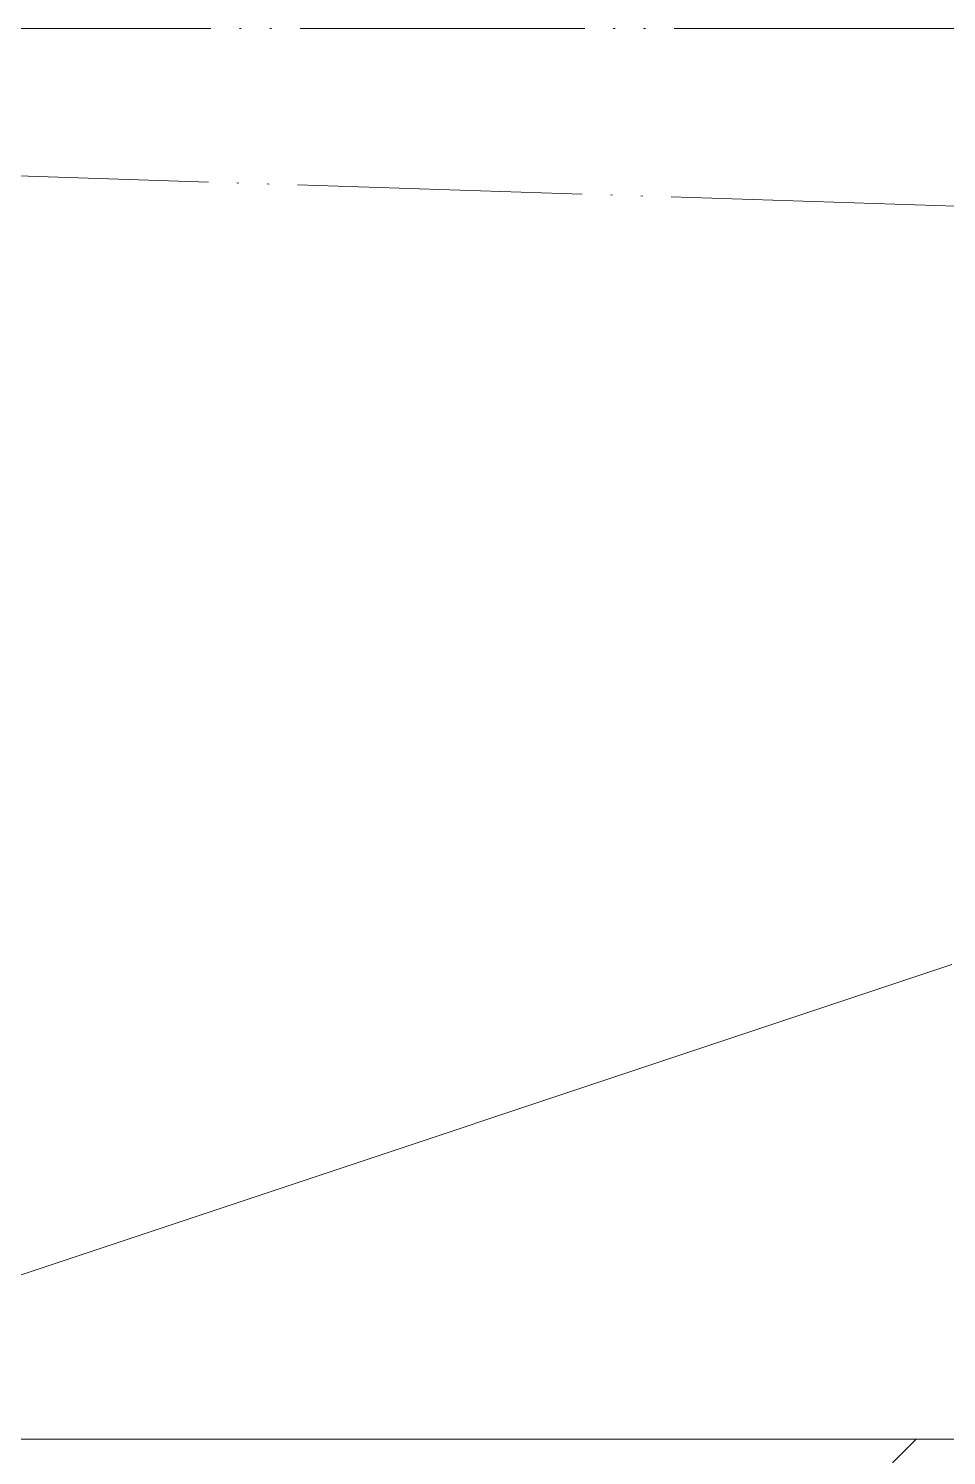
# Model space of a CAD drawing. Header units: millimetres. Extents: x -10051 to 73829, y -4843 to 44223.
# Drawn here: x 42091.4 to 42139.7, y 7771.9 to 7847.1 of the extents above; entities that cross this region are included whole.
import ezdxf

# ---------------------------------------------------------------- set-up
doc = ezdxf.new("R2010")
doc.units = ezdxf.units.MM
doc.linetypes.add('ADSK_Штрихпунктирная 2 точки_ш15 п1_5 п1_5 п1_5', pattern=[19.5, 15, -1.5, 0, -1.5, 0, -1.5])
doc.layers.add('Линии', color=7, linetype='Continuous', lineweight=9, true_color=0x00a600)
doc.layers.add('Обобщенные модели', color=7, linetype='Continuous', lineweight=18)
doc.layers.add('Потолки штриховка', color=7, linetype='Continuous', lineweight=9)

# ---------------------------------------------------------------- blocks, each defined once
blk = doc.blocks.new('GM_Отверстие прямоугольное _в плите_ - Отверстие-3479559-План потолков 4-го этажа')
at = {"layer": 'Обобщенные модели'}
for p in [(-50, 50), (-50, 50), (-25, 25)]:
    blk.add_line(p, (50, 50), dxfattribs=at)

msp = doc.modelspace()

# ---------------------------------------------------------------- hatches: boundary and pattern name
at = {"layer": 'Потолки штриховка', "lineweight": 18, "true_color": 0x787878}
h = msp.add_hatch(dxfattribs=at)
h.set_pattern_fill('FP_47', color=8, style=0, pattern_type=2)
h.set_pattern_definition([(45, (0, 0), (-53.03301, 53.03301), [])])
h.paths.add_polyline_path([(41995, 4465), (41995, 4617.057), (41983.209, 4617.057), (41984.891, 4465), (41993.197, 4465)])
h.paths.add_polyline_path([(43385, 4465), (43445, 4465), (43445, 4617.057), (43385, 4617.057), (43385, 4472.623)])
h.paths.add_polyline_path([(43245, 4465), (43285, 4465), (43285, 4617.057), (43245, 4617.057), (43245, 4487.222)])
h.paths.add_polyline_path([(42285.314, 6187.057), (44015, 6187.057), (44015, 6417.057), (41965.035, 6417.057), (41965.849, 6187.057), (41987.743, 6187.057)])
h.paths.add_polyline_path([(41978.435, 7617.057), (44015, 7617.057), (44015, 7847.057), (42165, 7847.057), (42165, 7772.74), (42065, 7772.74), (42065, 7847.057), (41952.317, 7847.057), (41952.317, 7617.057)])

# ---------------------------------------------------------------- linework, layer by layer
at = {"layer": 'Линии', "color": 7, "linetype": 'ADSK_Штрихпунктирная 2 точки_ш15 п1_5 п1_5 п1_5'}
for q in [(48995, 7847.057), (48995, 7617.057)]:
    msp.add_line((41849.565, 7847.057), q, dxfattribs=at)

# ---------------------------------------------------------------- block references
at = {"layer": 'Обобщенные модели', "rotation": 180}
msp.add_blockref('GM_Отверстие прямоугольное _в плите_ - Отверстие-3479559-План потолков 4-го этажа', (42115, 7822.74), dxfattribs=at)

doc.saveas('drawing.dxf')
